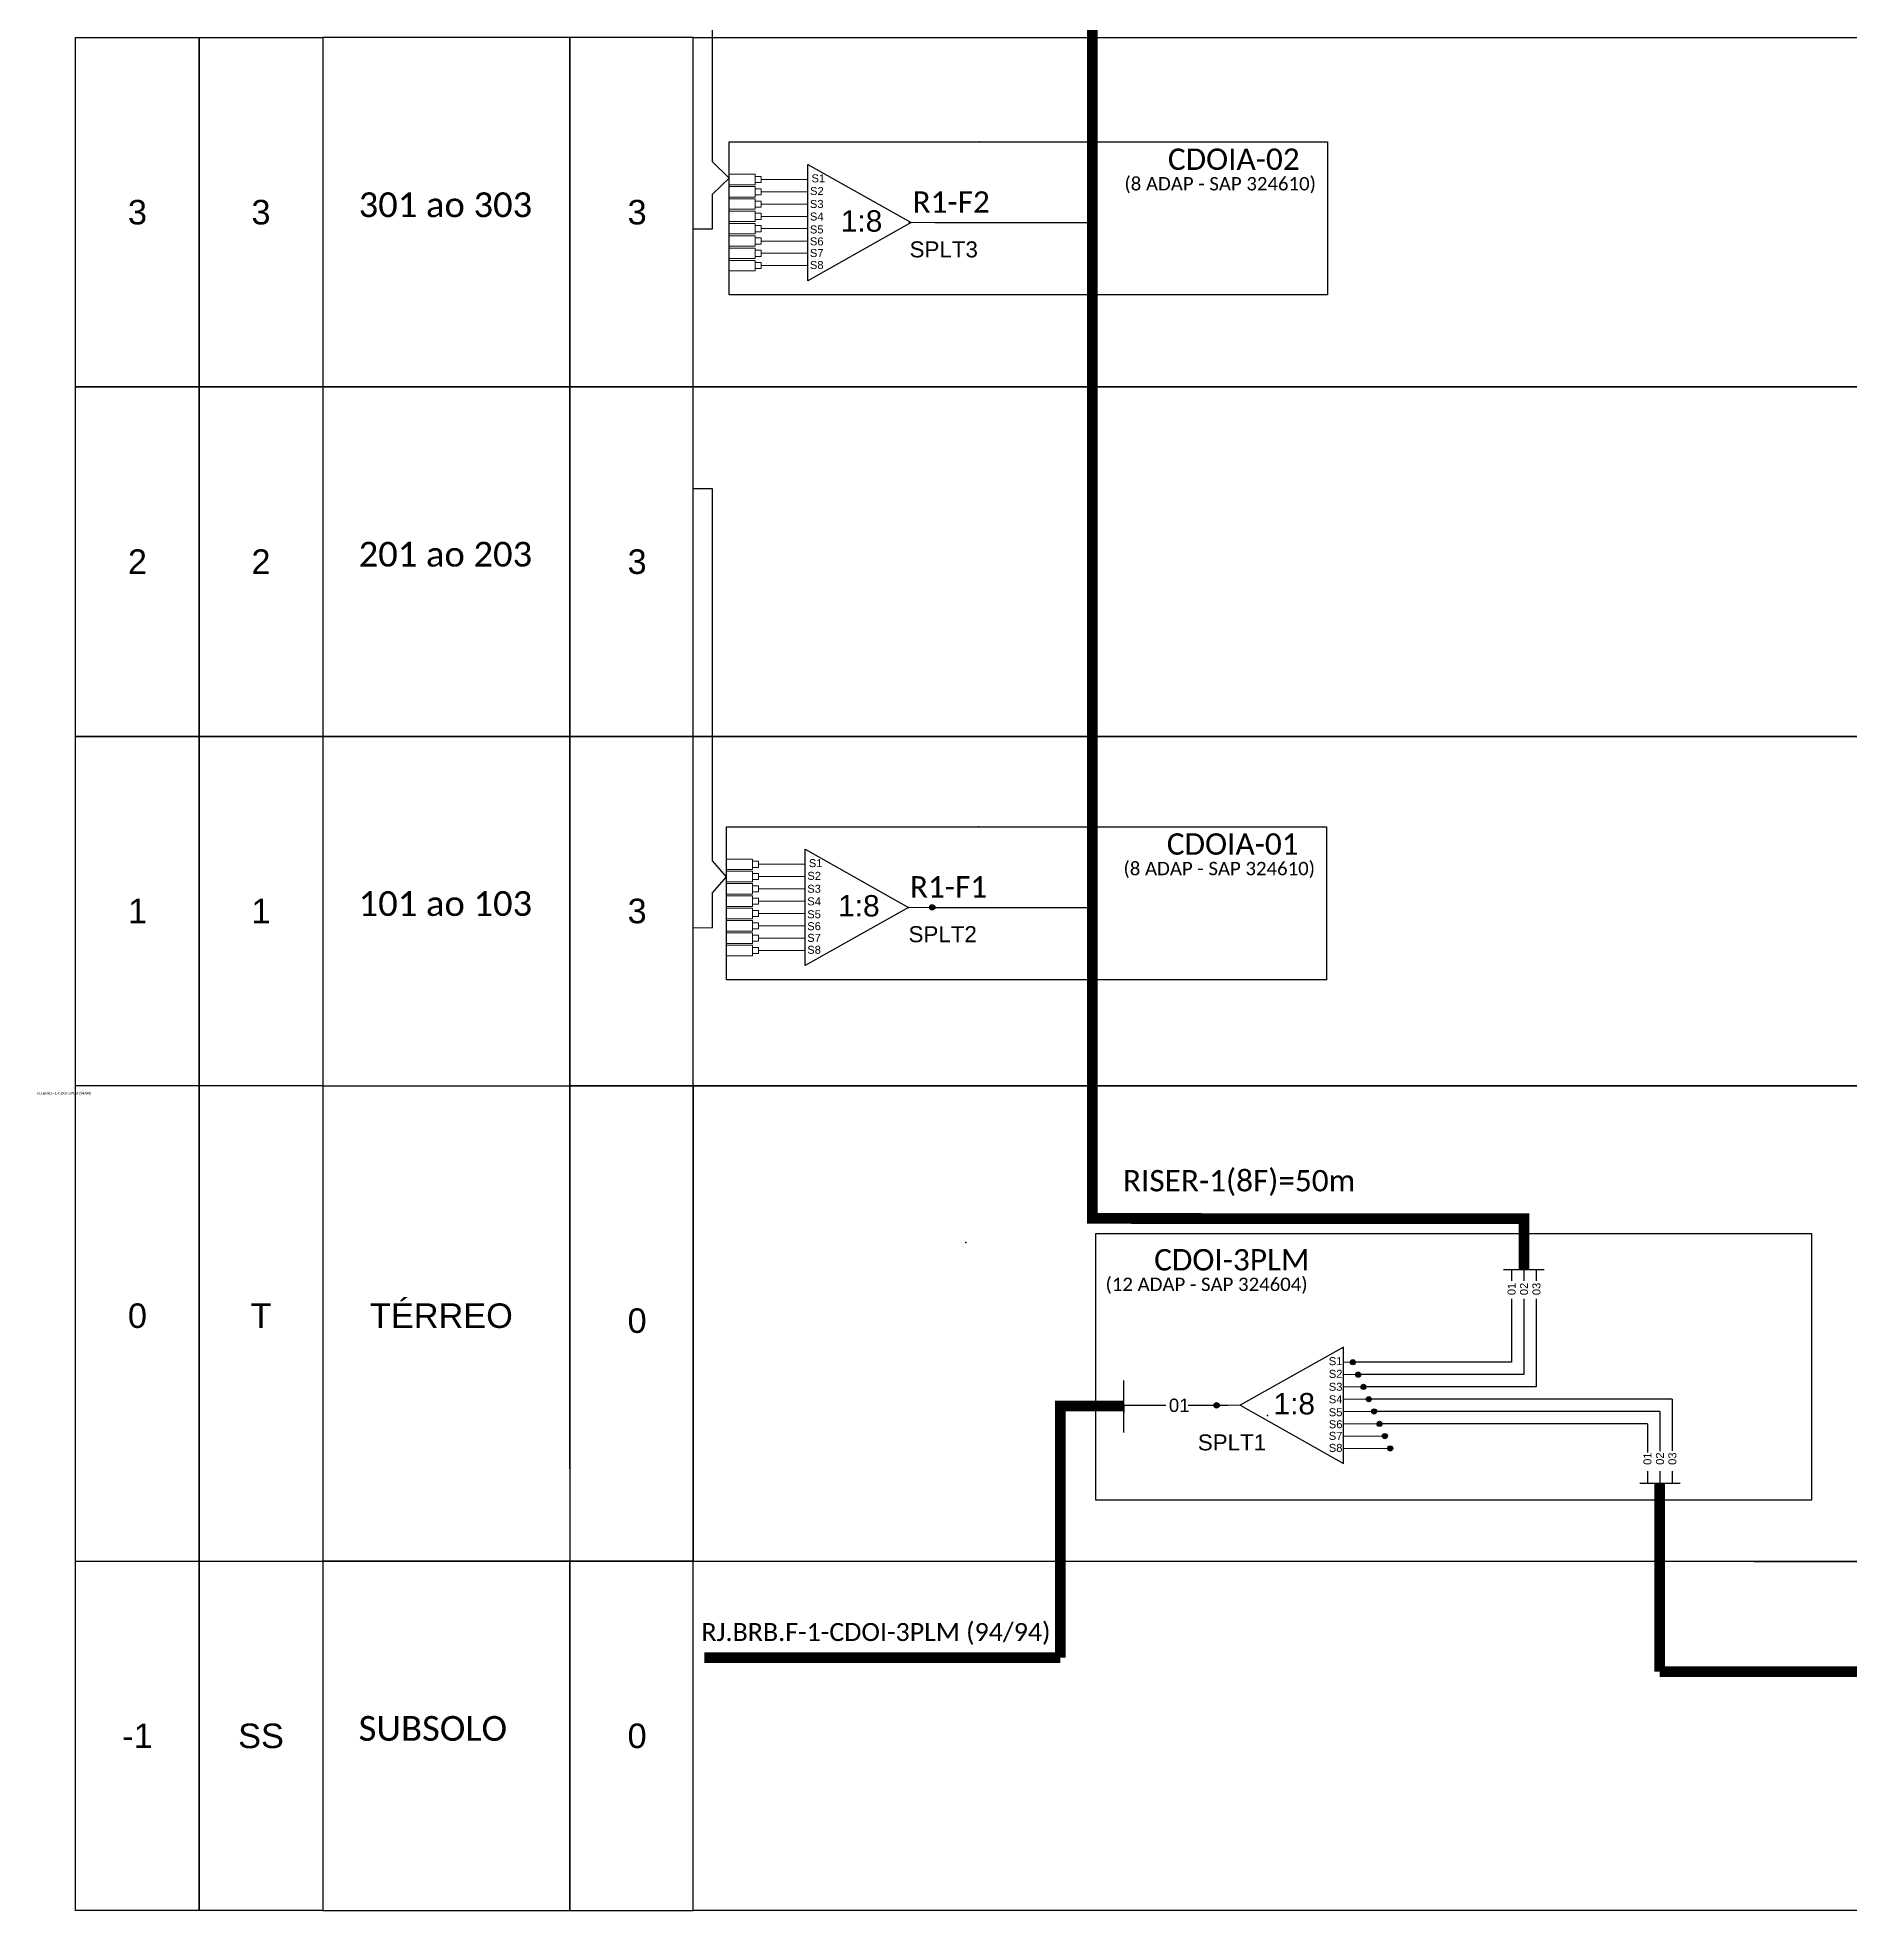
# Model space of a CAD drawing. Header units: inches. Extents: x 1064 to 5530, y 550 to 970.
# Drawn here: x 3964.9 to 4100.7, y 683 to 823.4 of the extents above; entities that cross this region are included whole.
import ezdxf
from ezdxf.enums import TextEntityAlignment as Align

# ---------------------------------------------------------------- set-up
doc = ezdxf.new("R2010")
doc.units = ezdxf.units.IN
doc.header["$MEASUREMENT"] = 0
doc.styles.add('ARIAL', font='arial.ttf')
doc.styles.add('WMF-Calibri0', font='calibri.ttf')

# ---------------------------------------------------------------- blocks, each defined once
blk = doc.blocks.new('SPLITTER_')
blk.add_point((0, 0))
at = {"style": 'ARIAL', "flags": 4}
blk.add_attdef('SPLT', (0, -3.26), '', height=1.5, dxfattribs=at)
blk = doc.blocks.new('SPLT_1-8_SC-APC_ESQ')
at = {"color": 3, "lineweight": 0}
for points in [[(2.41, -3.02), (0, -3.02)], [(2.41, -3.02), (2.41, -4)], [(2.41, -4), (0, -4)], [(2.41, -4.17), (0, -4.17)], [(2.41, -5.16), (0, -5.16)], [(2.41, -4.17), (2.41, -5.16)], [(2.99, -3.51), (7.37, -3.51)], [(7.37, -4.66), (2.99, -4.66)], [(2.41, -5.32), (0, -5.32)], [(2.41, -6.31), (0, -6.31)], [(2.41, -6.48), (0, -6.48)], [(2.41, -5.32), (2.41, -6.31)], [(2.41, -6.48), (2.41, -7.46)], [(7.37, -5.82), (2.99, -5.82)], [(7.37, -6.97), (2.99, -6.97)], [(2.41, -7.46), (0, -7.46)], [(2.41, -7.63), (0, -7.63)], [(2.41, -8.62), (0, -8.62)], [(2.41, -7.63), (2.41, -8.62)], [(7.37, -8.12), (2.99, -8.12)], [(2.41, -8.78), (0, -8.78)], [(2.41, -9.77), (0, -9.77)], [(2.41, -9.94), (0, -9.94)], [(2.41, -8.78), (2.41, -9.77)], [(2.41, -9.94), (2.41, -10.92)], [(7.37, -9.28), (2.99, -9.28)], [(7.37, -10.43), (2.99, -10.43)], [(2.41, -10.92), (0, -10.92)], [(2.41, -11.09), (0, -11.09)], [(2.41, -12.08), (0, -12.08)], [(2.41, -11.09), (2.41, -12.08)], [(7.37, -11.58), (2.99, -11.58)]]:
    blk.add_lwpolyline(points, dxfattribs=at)
for points in [[(2.99, -3.22), (2.41, -3.22), (2.41, -3.8), (2.99, -3.8)], [(2.99, -4.38), (2.41, -4.38), (2.41, -4.95), (2.99, -4.95)], [(2.99, -5.53), (2.41, -5.53), (2.41, -6.1), (2.99, -6.1)], [(2.99, -6.68), (2.41, -6.68), (2.41, -7.26), (2.99, -7.26)], [(2.99, -7.84), (2.41, -7.84), (2.41, -8.41), (2.99, -8.41)], [(2.99, -8.99), (2.41, -8.99), (2.41, -9.56), (2.99, -9.56)], [(2.99, -10.14), (2.41, -10.14), (2.41, -10.72), (2.99, -10.72)], [(2.99, -11.3), (2.41, -11.3), (2.41, -11.87), (2.99, -11.87)]]:
    blk.add_lwpolyline(points, close=True, dxfattribs=at)
at = {"color": 1}
blk.add_lwpolyline([(7.37, -2.1), (17.04, -7.55), (7.37, -13), (7.37, -2.1)], dxfattribs=at)
at = {"color": 1, "lineweight": 0}
blk.add_lwpolyline([(17.04, -7.55), (19.26, -7.55)], dxfattribs=at)
at = {"color": 1, "style": 'ARIAL'}
for s, height, p in [('S1', 0.75, (7.7, -3.78)), ('S2', 0.75, (7.56, -4.97)), ('S3', 0.75, (7.55, -6.18)), ('S4', 0.75, (7.55, -7.36)), ('1:8', 2, (10.45, -8.4)), ('S5', 0.75, (7.55, -8.57)), ('S6', 0.75, (7.55, -9.69)), ('S7', 0.75, (7.55, -10.78)), ('S8', 0.75, (7.55, -11.9))]:
    blk.add_text(s, height=height, dxfattribs=at).set_placement(p)
blk = doc.blocks.new('A$C415C251F')
at = {"color": 3}
blk.add_point((0, 0), dxfattribs=at)
blk = doc.blocks.new('LEG_CDOIA8_C-SPLT_ESQ')
at = {"color": 3, "extrusion": (0, 0, -1), "xscale": -1, "zscale": -1}
blk.add_blockref('A$C415C251F', (0, 0), dxfattribs=at)
at = {"color": 1, "style": 'WMF-Calibri0', "flags": 4}
blk.add_attdef('CDO', (21.44, -2.61), '', height=2, dxfattribs=at)
blk.add_attdef('MODELO', text='', height=1.5, dxfattribs=at).set_placement((22.54, -4.54), align=Align.CENTER)
at = {"style": 'ARIAL', "flags": 4}
blk.add_attdef('SPLITAGEM', text='', height=1.5, dxfattribs=at).set_placement((18.61, -12.59), align=Align.CENTER)

msp = doc.modelspace()

# ---------------------------------------------------------------- hatches: boundary and pattern name
h = msp.add_hatch(color=3)
h.dxf.hatch_style = 1
edge = h.paths.add_edge_path()
edge.add_arc((4031.94, 758.2), 0.205, 0, 360)
h = msp.add_hatch(color=3)
h.dxf.hatch_style = 1
edge = h.paths.add_edge_path()
edge.add_arc((4063.46, 724.1), 0.193, 0, 360)
h = msp.add_hatch(color=3)
h.dxf.hatch_style = 1
edge = h.paths.add_edge_path()
edge.add_arc((4063.86, 723.17), 0.193, 0, 360)
h = msp.add_hatch(color=3)
h.dxf.hatch_style = 1
edge = h.paths.add_edge_path()
edge.add_arc((4064.26, 722.25), 0.193, 0, 360)
h = msp.add_hatch(color=3)
h.dxf.hatch_style = 1
edge = h.paths.add_edge_path()
edge.add_arc((4053.25, 720.87), 0.205, 0, 360)
h = msp.add_hatch(color=3)
h.dxf.hatch_style = 1
edge = h.paths.add_edge_path()
edge.add_arc((4064.66, 721.33), 0.193, 0, 360)
h = msp.add_hatch(color=3)
h.dxf.hatch_style = 1
edge = h.paths.add_edge_path()
edge.add_arc((4065.06, 720.41), 0.193, 0, 360)
h = msp.add_hatch(color=3)
h.dxf.hatch_style = 1
edge = h.paths.add_edge_path()
edge.add_arc((4065.46, 719.48), 0.193, 0, 360)
h = msp.add_hatch(color=3)
h.dxf.hatch_style = 1
edge = h.paths.add_edge_path()
edge.add_arc((4065.86, 718.56), 0.193, 0, 360)
h = msp.add_hatch(color=3)
h.dxf.hatch_style = 1
edge = h.paths.add_edge_path()
edge.add_arc((4066.26, 717.64), 0.193, 0, 360)

# ---------------------------------------------------------------- linework, layer by layer
for p, q in [((3967.74, 718.63), (3967.74, 744.83)), ((3977, 718.63), (3977, 744.83)), ((3977, 744.83), (3977, 718.63)), ((3986.26, 744.83), (3986.26, 718.63)), ((3986.26, 744.83), (3986.26, 718.63)), ((4004.77, 718.63), (4004.77, 744.83)), ((4014.03, 744.83), (4004.77, 744.83)), ((4004.77, 744.83), (4004.77, 718.63)), ((4014.03, 744.83), (4191.55, 744.83)), ((4014.03, 718.63), (4014.03, 744.83)), ((4014.03, 718.63), (4014.03, 744.83)), ((3967.74, 709.19), (3967.74, 742.3)), ((3977, 709.19), (3977, 742.3)), ((3977, 742.3), (3977, 709.19)), ((3986.26, 742.3), (3986.26, 709.18)), ((3986.26, 742.3), (3986.26, 716.11)), ((4004.77, 716.11), (4004.77, 742.3)), ((4004.77, 742.3), (4004.77, 709.18)), ((4014.03, 716.11), (4014.03, 742.3)), ((4014.03, 709.18), (4014.03, 742.3)), ((3986.26, 725.35), (3986.26, 725.35)), ((4004.77, 725.35), (4004.77, 725.35)), ((4014.03, 716.11), (4014.03, 716.11))]:
    msp.add_line(p, q)
at = {"color": 6}
for p, q in [((4087.39, 721.33), (4064.85, 721.33)), ((4086.47, 720.41), (4065.25, 720.41)), ((4086.47, 720.41), (4086.47, 717.44)), ((4087.39, 721.33), (4087.39, 717.45)), ((4085.54, 719.48), (4065.65, 719.48)), ((4085.54, 719.48), (4085.54, 717.33))]:
    msp.add_line(p, q, dxfattribs=at)
at = {"color": 5, "const_width": 0.8}
for points in [[(4043.95, 736.86), (4043.95, 888.23)], [(4076.28, 734.86), (4043.95, 734.88), (4043.95, 746.99)], [(4076.28, 731.06), (4076.28, 734.86), (4046.87, 734.86)]]:
    msp.add_lwpolyline(points, dxfattribs=at)
at = {"color": 3}
for points in [[(4015.47, 820.93), (4015.48, 841.03)], [(4015.47, 811.08), (4015.47, 811.68), (4016.73, 812.88), (4015.47, 814.09), (4015.47, 820.93)], [(4014.03, 809.06), (4015.47, 809.07), (4015.47, 811.08)], [(4015.48, 788.64), (4015.48, 789.59), (4014.04, 789.59)], [(4015.47, 768.54), (4015.48, 788.64)], [(4015.47, 758.69), (4015.47, 759.29), (4016.53, 760.49), (4015.47, 761.7), (4015.47, 768.54)], [(4014.03, 756.67), (4015.47, 756.68), (4015.47, 758.69)], [(4046.29, 720.87), (4049.45, 720.87)], [(4051.12, 720.87), (4054.13, 720.87), (4054.13, 720.87)]]:
    msp.add_lwpolyline(points, dxfattribs=at)
for points in [[(3967.74, 823.41), (3977, 823.41), (3977, 797.22), (3967.74, 797.22)], [(3977, 823.41), (3986.26, 823.41), (3986.26, 797.22), (3977, 797.22)], [(4004.77, 823.41), (3986.26, 823.41), (3986.26, 797.22), (4004.77, 797.22)], [(4014.03, 823.41), (4004.77, 823.41), (4004.77, 797.22), (4014.03, 797.22)], [(4014.03, 823.41), (4191.55, 823.41), (4191.55, 797.22), (4014.03, 797.22)], [(3967.74, 797.22), (3977, 797.22), (3977, 771.02), (3967.74, 771.02)], [(3977, 797.22), (3986.26, 797.22), (3986.26, 771.02), (3977, 771.02)], [(4004.77, 797.22), (3986.26, 797.22), (3986.26, 771.02), (4004.77, 771.02)], [(4014.03, 797.22), (4004.77, 797.22), (4004.77, 771.02), (4014.03, 771.02)], [(4014.03, 797.22), (4191.55, 797.22), (4191.55, 771.02), (4014.03, 771.02)], [(3967.74, 771.02), (3977, 771.02), (3977, 744.83), (3967.74, 744.83)], [(3977, 771.02), (3986.26, 771.02), (3986.26, 744.83), (3977, 744.83)], [(4004.77, 771.02), (3986.26, 771.02), (3986.26, 744.83), (4004.77, 744.83)], [(4014.03, 771.02), (4004.77, 771.02), (4004.77, 744.83), (4014.03, 744.83)], [(4014.03, 771.02), (4191.55, 771.02), (4191.55, 744.83), (4014.03, 744.83)], [(3967.74, 709.19), (3977, 709.19), (3977, 682.99), (3967.74, 682.99)], [(3977, 709.19), (3986.26, 709.19), (3986.26, 682.99), (3977, 682.99)], [(4004.77, 709.19), (3986.26, 709.19), (3986.26, 682.99), (4004.77, 682.99)], [(4014.03, 709.19), (4004.77, 709.19), (4004.77, 682.99), (4014.03, 682.99)], [(4014.03, 709.19), (4191.55, 709.19), (4191.55, 682.99), (4014.03, 682.99)]]:
    msp.add_lwpolyline(points, close=True)
at = {"color": 1}
for points in [[(4016.73, 815.58), (4061.56, 815.58), (4061.56, 804.12), (4016.73, 804.12)], [(4016.53, 764.24), (4061.48, 764.24), (4061.48, 752.78), (4016.53, 752.78)], [(4044.19, 733.74), (4097.83, 733.74), (4097.83, 713.76), (4044.19, 713.76)]]:
    msp.add_lwpolyline(points, close=True, dxfattribs=at)
at = {"color": 5}
for points in [[(4032.14, 809.54), (4043.95, 809.54)], [(4031.94, 758.2), (4043.88, 758.2)], [(4074.76, 731.06), (4077.79, 731.06)], [(4075.36, 731.06), (4075.36, 730.19)], [(4076.29, 731.06), (4076.29, 730.19)], [(4077.21, 731.06), (4077.21, 730.19)], [(4075.36, 728.85), (4075.36, 724.1), (4063.65, 724.1)], [(4076.28, 728.85), (4076.28, 723.17), (4064.05, 723.17)], [(4077.21, 728.85), (4077.21, 722.25), (4064.45, 722.25)]]:
    msp.add_lwpolyline(points, dxfattribs=at)
for points in [[(4014.03, 744.83), (4014.03, 709.18)], [(4046.29, 720.87), (4046.29, 720.33)], [(3967.74, 709.19), (4219.32, 709.13)]]:
    msp.add_lwpolyline(points)
at = {"color": 6, "const_width": 0.8}
for points in [[(4086.47, 700.89), (4162.48, 700.92), (4162.48, 737.64)], [(4086.47, 715.03), (4086.47, 700.89)]]:
    msp.add_lwpolyline(points, dxfattribs=at)
at = {"color": 1}
for points in [[(4062.76, 725.23), (4055.02, 720.87), (4062.76, 716.51), (4062.76, 725.23)], [(4046.29, 718.84), (4046.29, 722.72)]]:
    msp.add_lwpolyline(points, dxfattribs=at)
at = {"color": 7, "lineweight": 0}
for points in [[(4063.46, 724.1), (4062.76, 724.1)], [(4062.76, 723.17), (4063.86, 723.17)], [(4062.76, 722.25), (4064.26, 722.25)], [(4062.76, 721.33), (4064.66, 721.33)], [(4062.76, 720.41), (4065.06, 720.41)], [(4062.76, 719.48), (4065.27, 719.48)], [(4062.76, 718.56), (4065.86, 718.56)], [(4062.76, 717.64), (4066.26, 717.64)]]:
    msp.add_lwpolyline(points, dxfattribs=at)
at = {"color": 1, "const_width": 0.8}
for points in [[(4046.29, 720.83), (4041.53, 720.83), (4041.53, 701.94)], [(4014.87, 701.94), (4041.53, 701.94)]]:
    msp.add_lwpolyline(points, dxfattribs=at)
at = {"color": 1, "lineweight": 0}
msp.add_lwpolyline([(4055.02, 720.87), (4053.25, 720.87)], dxfattribs=at)
at = {"color": 6}
for points in [[(4084.96, 715.03), (4087.99, 715.03)], [(4085.55, 715.93), (4085.55, 715.03)], [(4086.47, 715.93), (4086.47, 715.03)], [(4087.4, 715.93), (4087.4, 715.03)]]:
    msp.add_lwpolyline(points, dxfattribs=at)
at = {"color": 3}
for centre, radius in [((4031.94, 758.2), 0.205), ((4063.46, 724.1), 0.193), ((4063.86, 723.17), 0.193), ((4064.26, 722.25), 0.193), ((4053.25, 720.87), 0.205), ((4064.66, 721.33), 0.193), ((4065.06, 720.41), 0.193), ((4065.46, 719.48), 0.193), ((4065.86, 718.56), 0.193), ((4066.26, 717.64), 0.193)]:
    msp.add_circle(centre, radius, dxfattribs=at)

# ---------------------------------------------------------------- block references
ref = msp.add_blockref('LEG_CDOIA8_C-SPLT_ESQ', (4035.49, 815.58), dxfattribs=dict(at, xscale=0.8000000000001819, yscale=0.8000000000001819, zscale=0.8))
ref.add_attrib('CDO', 'CDOIA-02', (4049.6, 813.49), dxfattribs={"color": 1, "height": 1.6, "style": 'WMF-Calibri0'})
ref.add_attrib('MODELO', '(8 ADAP - SAP 324610)', dxfattribs={"color": 1, "height": 1, "style": 'WMF-Calibri0'}).set_placement((4053.52, 811.95), align=Align.CENTER)
at = {"xscale": 0.8000000000001819, "yscale": 0.8000000000001819, "zscale": 0.8}
for p in [(4016.73, 815.58), (4016.53, 764.24)]:
    msp.add_blockref('SPLT_1-8_SC-APC_ESQ', p, dxfattribs=at)
ref = msp.add_blockref('SPLITTER_', (4030.24, 809.54), dxfattribs=dict(xscale=0.8000000000001819, yscale=0.8000000000001819, zscale=0.8))
ref.add_attrib('SPLT', 'SPLT3', (4030.24, 806.93), dxfattribs={"height": 1.2, "style": 'ARIAL'})
at = {"color": 3}
ref = msp.add_blockref('LEG_CDOIA8_C-SPLT_ESQ', (4035.41, 764.24), dxfattribs=dict(at, xscale=0.8000000000001819, yscale=0.8000000000001819, zscale=0.8))
ref.add_attrib('CDO', 'CDOIA-01', (4049.52, 762.15), dxfattribs={"color": 1, "height": 1.6, "style": 'WMF-Calibri0'})
ref.add_attrib('MODELO', '(8 ADAP - SAP 324610)', dxfattribs={"color": 1, "height": 1, "style": 'WMF-Calibri0'}).set_placement((4053.45, 760.61), align=Align.CENTER)
ref = msp.add_blockref('SPLITTER_', (4030.16, 758.2), dxfattribs=dict(xscale=0.8000000000001819, yscale=0.8000000000001819, zscale=0.8))
ref.add_attrib('SPLT', 'SPLT2', (4030.16, 755.59), dxfattribs={"height": 1.2, "style": 'ARIAL'})
ref = msp.add_blockref('LEG_CDOIA8_C-SPLT_ESQ', (4034.46, 733.07), dxfattribs=dict(at, xscale=0.8000000000001819, yscale=0.8000000000001819, zscale=0.8))
ref.add_attrib('CDO', 'CDOI-3PLM', (4048.57, 730.98), dxfattribs={"color": 1, "height": 1.6, "style": 'WMF-Calibri0'})
ref.add_attrib('MODELO', '(12 ADAP - SAP 324604)', dxfattribs={"color": 1, "height": 1, "style": 'WMF-Calibri0'}).set_placement((4052.5, 729.44), align=Align.CENTER)
ref = msp.add_blockref('SPLITTER_', (4057.07, 720.1), dxfattribs=dict(xscale=-0.8000000000001819, yscale=0.8000000000001819, zscale=0.8))
ref.add_attrib('SPLT', 'SPLT1', (4051.84, 717.49), dxfattribs={"height": 1.2, "style": 'ARIAL'})

# ---------------------------------------------------------------- texts
at = {"style": 'WMF-Calibri0'}
for s, p in [('301 ao 303', (3988.95, 809.95)), ('201 ao 203', (3988.95, 783.75)), ('101 ao 103', (3988.95, 757.56)), ('SUBSOLO', (3988.95, 695.72))]:
    msp.add_text(s, height=1.854, dxfattribs=at).set_placement(p)
at = {"color": 5, "style": 'WMF-Calibri0'}
for s, p in [('R1-F2', (4030.46, 810.28)), ('R1-F1', (4030.26, 758.94)), ('RISER-1(8F)=50m', (4046.23, 736.91))]:
    msp.add_text(s, height=1.6, dxfattribs=at).set_placement(p)
at = {"style": 'ARIAL'}
for s, p in [('01', (4075.36, 729.59)), ('02', (4076.29, 729.59)), ('03', (4077.22, 729.59)), ('01', (4085.54, 716.87)), ('02', (4086.48, 716.87)), ('03', (4087.41, 716.87))]:
    msp.add_text(s, height=0.6, rotation=90, dxfattribs=at).set_placement(p, align=Align.MIDDLE_CENTER)
at = {"color": 1}
for s, height, style, p in [('S1', 0.6, 'ARIAL', (4061.66, 723.88)), ('S2', 0.6, 'ARIAL', (4061.66, 722.93)), ('1:8', 1.6, 'ARIAL', (4057.52, 720.19)), ('S3', 0.6, 'ARIAL', (4061.66, 721.96)), ('S4', 0.6, 'ARIAL', (4061.66, 721.02)), ('S5', 0.6, 'ARIAL', (4061.66, 720.05)), ('S6', 0.6, 'ARIAL', (4061.66, 719.15)), ('S7', 0.6, 'ARIAL', (4061.66, 718.28)), ('S8', 0.6, 'ARIAL', (4061.66, 717.38)), ('RJ.BRB.F-1-CDOI-3PLM (94/94)', 1.344, 'WMF-Calibri0', (4014.64, 703.2))]:
    msp.add_text(s, height=height, dxfattribs=dict(at, style=style)).set_placement(p)
at = {"style": 'ARIAL'}
msp.add_text('01', height=1, dxfattribs=at).set_placement((4050.45, 720.87), align=Align.MIDDLE_CENTER)
at = {"insert": (3964.86, 744.37), "char_height": 0.2, "width": 5.25, "attachment_point": 1}
msp.add_mtext('RJ.BRB.F-1-CDOI-3PLM (94/94)', dxfattribs=at)
at = {"style": 'ARIAL', "flags": 12}
for tag, p in [('3', (3972.37, 810.32)), ('3', (3981.63, 810.32)), ('3', (4009.82, 810.32)), ('2', (3972.37, 784.12)), ('2', (3981.63, 784.12)), ('3', (4009.82, 784.12)), ('1', (3972.37, 757.93)), ('1', (3981.63, 757.93)), ('3', (4009.82, 757.93)), ('TÉRREO', (3995.15, 727.59)), ('0', (3972.37, 727.59)), ('T', (3981.63, 727.59)), ('0', (4009.82, 727.22)), ('-1', (3972.37, 696.09)), ('SS', (3981.63, 696.09)), ('0', (4009.82, 696.09))]:
    msp.add_attdef(tag, text='XX', height=1.84, dxfattribs=at).set_placement(p, align=Align.MIDDLE_CENTER)

doc.saveas('drawing.dxf')
